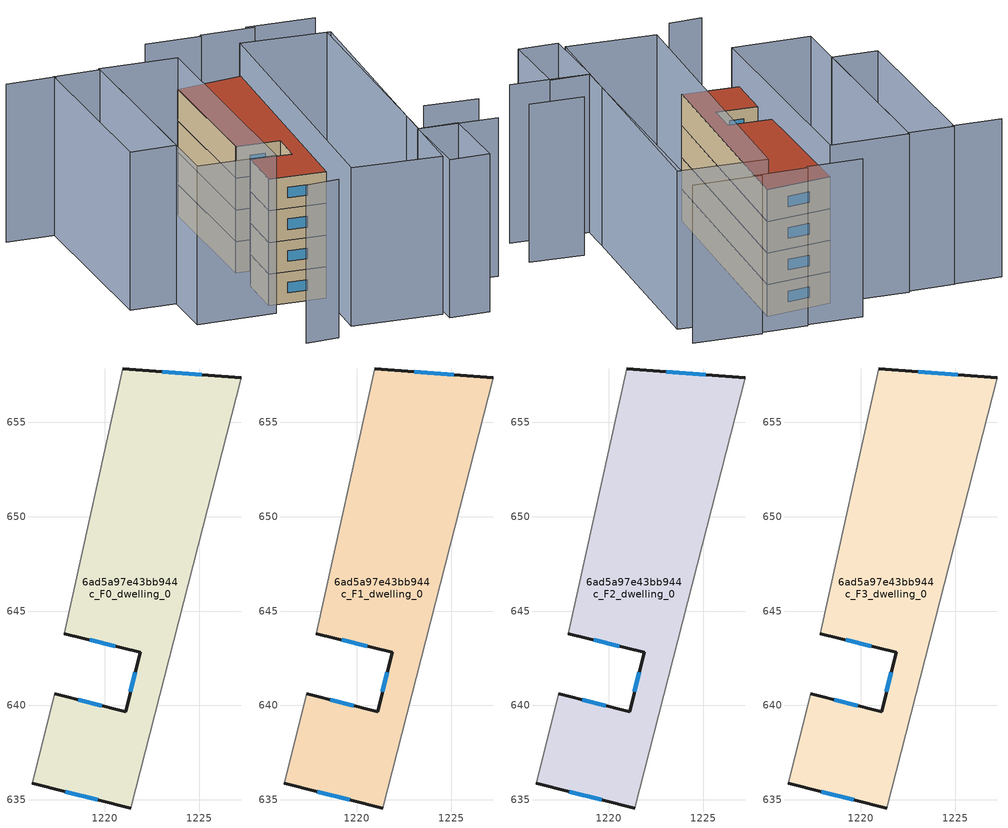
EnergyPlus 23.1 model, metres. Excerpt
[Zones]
6ad5a97e43bb944c_F0_dwelling_0
 floor ground (EU_floor_Construction): 1227.23,657.35 1221.39,634.57 1216.18,635.87 1217.36,640.61 1221.11,639.67 1221.9,642.81 1217.88,643.8 1220.96,657.81 z0
 wall outside (EU_wall_Construction): 1216.18,635.87 1221.39,634.57 / 1217.88,643.8 1221.9,642.81 1221.11,639.67 1217.36,640.61 / 1227.23,657.35 1220.96,657.81 z0:3
 wall adiabatic (EU_wall_Construction): 1217.36,640.61 1216.18,635.87 / 1220.96,657.81 1217.88,643.8 / 1221.39,634.57 1227.23,657.35 z0:3
 window (EU_Window_Construction): 1217.91,635.44 1219.65,635.01 / 1219.86,639.99 1218.61,640.3 / 1221.63,641.77 1221.37,640.72 / 1219.22,643.47 1220.56,643.14 / 1225.14,657.51 1223.05,657.66 z1:2
6ad5a97e43bb944c_F1_dwelling_0
 floor to 6ad5a97e43bb944c_F0_dwelling_0 (EU_floor_Construction): 1227.23,657.35 1221.39,634.57 1216.18,635.87 1217.36,640.61 1221.11,639.67 1221.9,642.81 1217.88,643.8 1220.96,657.81 z3
 wall outside (EU_wall_Construction): 1216.18,635.87 1221.39,634.57 / 1217.88,643.8 1221.9,642.81 1221.11,639.67 1217.36,640.61 / 1227.23,657.35 1220.96,657.81 z3:6
 wall adiabatic (EU_wall_Construction): 1217.36,640.61 1216.18,635.87 / 1220.96,657.81 1217.88,643.8 / 1221.39,634.57 1227.23,657.35 z3:6
 window (EU_Window_Construction): 1217.91,635.44 1219.65,635.01 / 1219.86,639.99 1218.61,640.3 / 1221.63,641.77 1221.37,640.72 / 1219.22,643.47 1220.56,643.14 / 1225.14,657.51 1223.05,657.66 z4:5
6ad5a97e43bb944c_F2_dwelling_0
 floor to 6ad5a97e43bb944c_F1_dwelling_0 (EU_floor_Construction): 1227.23,657.35 1221.39,634.57 1216.18,635.87 1217.36,640.61 1221.11,639.67 1221.9,642.81 1217.88,643.8 1220.96,657.81 z6
 wall outside (EU_wall_Construction): 1216.18,635.87 1221.39,634.57 / 1217.88,643.8 1221.9,642.81 1221.11,639.67 1217.36,640.61 / 1227.23,657.35 1220.96,657.81 z6:9
 wall adiabatic (EU_wall_Construction): 1217.36,640.61 1216.18,635.87 / 1220.96,657.81 1217.88,643.8 / 1221.39,634.57 1227.23,657.35 z6:9
 window (EU_Window_Construction): 1217.91,635.44 1219.65,635.01 / 1219.86,639.99 1218.61,640.3 / 1221.63,641.77 1221.37,640.72 / 1219.22,643.47 1220.56,643.14 / 1225.14,657.51 1223.05,657.66 z7:8
6ad5a97e43bb944c_F3_dwelling_0
 floor to 6ad5a97e43bb944c_F2_dwelling_0 (EU_floor_Construction): 1227.23,657.35 1221.39,634.57 1216.18,635.87 1217.36,640.61 1221.11,639.67 1221.9,642.81 1217.88,643.8 1220.96,657.81 z9
 wall outside (EU_wall_Construction): 1216.18,635.87 1221.39,634.57 / 1217.88,643.8 1221.9,642.81 1221.11,639.67 1217.36,640.61 / 1227.23,657.35 1220.96,657.81 z9:12
 wall adiabatic (EU_wall_Construction): 1217.36,640.61 1216.18,635.87 / 1220.96,657.81 1217.88,643.8 / 1221.39,634.57 1227.23,657.35 z9:12
 window (EU_Window_Construction): 1217.91,635.44 1219.65,635.01 / 1219.86,639.99 1218.61,640.3 / 1221.63,641.77 1221.37,640.72 / 1219.22,643.47 1220.56,643.14 / 1225.14,657.51 1223.05,657.66 z10:11
 roof outside (EU_roof_Construction): 1221.39,634.57 1227.23,657.35 1220.96,657.81 1217.88,643.8 1221.9,642.81 1221.11,639.67 1217.36,640.61 1216.18,635.87 z12
shading: 1214.22,626.78 1217.32,626.32 / 1232.88,636.58 1237.89,635.36 / 1204.93,660.86 1209.52,659.87 / 1236.85,630.69 1229.64,632.4 / 1229.64,632.4 1235.15,655.63 / 1230.49,660.06 1225.45,661.09 / 1236.12,658.97 1229.79,660.42 / 1225.4,660.88 1220.25,661.95 / 1228.02,624.87 1229.59,632.43 / 1229.59,632.43 1233.27,631.66 / 1233.27,631.66 1231.7,624.11 / 1231.7,624.11 1228.02,624.87 / 1208.54,635.63 1213.68,659.39 / 1213.68,659.39 1220.96,657.81 / 1220.96,657.81 1215.81,634.05 / 1215.81,634.05 1208.54,635.63 / 1219.69,627.95 1227.29,657.59 / 1227.29,657.59 1235.5,655.49 / 1235.5,655.49 1227.9,625.85 / 1227.9,625.85 1219.69,627.95 / 1213.63,659.13 1209.65,640.74 / 1209.65,640.74 1205.43,641.65 / 1205.43,641.65 1209.41,660.05 / 1209.41,660.05 1213.63,659.13 z0:15
[Building]
EU S2 Campaign: North Axis=0; Terrain=City; Solar Distribution=FullExterior
[Site:Location]
Bologna: Latitude=44.5; Longitude=11.25; Time Zone=1; Elevation=37
[SizingPeriod:WeatherFileDays]
AnnualSizingPeriod: Begin Month=1; Begin Day of Month=1; End Month=12; End Day of Month=31; Day of Week for Start Day=Monday; Use Weather File Daylight Saving Period=No; Use Weather File Rain and Snow Indicators=No
[MATERIAL]
EU_InternalMass_Material: Roughness=MediumRough; Thickness=0.1; Conductivity=1; Density=1800; Specific Heat=900; Thermal Absorptance=0.9; Solar Absorptance=0.7; Visible Absorptance=0.7
[MATERIAL:NOMASS] Roughness=MediumRough; Thermal Absorptance=0.9; Solar Absorptance=0.7; Visible Absorptance=0.7
Name | Thermal Resistance
EU_wall_NoMass | 0.937881
EU_roof_NoMass | 0.548572
EU_floor_NoMass | 0.71348
[WINDOWMATERIAL:SIMPLEGLAZINGSYSTEM]
EU_Window_SimpleGlazing: UFactor=4.25633; Solar Heat Gain Coefficient=0.85; Visible Transmittance=0.85
[CONSTRUCTION]
EU_wall_Construction: EU_wall_NoMass
EU_roof_Construction: EU_roof_NoMass
EU_floor_Construction: EU_floor_NoMass
EU_Window_Construction: EU_Window_SimpleGlazing
EU_InternalMass_Construction: EU_InternalMass_Material
[ZONE] Type=1; Multiplier=1; Ceiling Height=autocalculate; Volume=359.229; Floor Area=autocalculate; Part of Total Floor Area=Yes
6ad5a97e43bb944c_F0_dwelling_0; 6ad5a97e43bb944c_F1_dwelling_0; 6ad5a97e43bb944c_F2_dwelling_0; 6ad5a97e43bb944c_F3_dwelling_0
[INTERNALMASS] Construction=EU_InternalMass_Construction; Surface Area=119.743
Name | Zone or ZoneList
6ad5a97e43bb944c_F0_dwelling_0_EU_InternalMass | 6ad5a97e43bb944c_F0_dwelling_0
6ad5a97e43bb944c_F1_dwelling_0_EU_InternalMass | 6ad5a97e43bb944c_F1_dwelling_0
6ad5a97e43bb944c_F2_dwelling_0_EU_InternalMass | 6ad5a97e43bb944c_F2_dwelling_0
6ad5a97e43bb944c_F3_dwelling_0_EU_InternalMass | 6ad5a97e43bb944c_F3_dwelling_0
[OTHEREQUIPMENT] Fuel Type=Electricity; Design Level Calculation Method=Watts/Area; Power per Zone Floor Area=1; Fraction Latent=0; Fraction Radiant=0; Fraction Lost=0; Carbon Dioxide Generation Rate=0; EndUse Subcategory=EU_Step8_InternalGains
Name | Zone or ZoneList or Space or SpaceList | Schedule
EU_Step8_InternalGain_6ad5a97e43bb944c_F0_dwelling_0_f000 | 6ad5a97e43bb944c_F0_dwelling_0 | EU_Step8_GainSchedule_6ad5a97e43bb944c_F0_dwelling_0_f000
EU_Step8_InternalGain_6ad5a97e43bb944c_F1_dwelling_0_f000 | 6ad5a97e43bb944c_F1_dwelling_0 | EU_Step8_GainSchedule_6ad5a97e43bb944c_F1_dwelling_0_f000
EU_Step8_InternalGain_6ad5a97e43bb944c_F2_dwelling_0_f000 | 6ad5a97e43bb944c_F2_dwelling_0 | EU_Step8_GainSchedule_6ad5a97e43bb944c_F2_dwelling_0_f000
EU_Step8_InternalGain_6ad5a97e43bb944c_F3_dwelling_0_f000 | 6ad5a97e43bb944c_F3_dwelling_0 | EU_Step8_GainSchedule_6ad5a97e43bb944c_F3_dwelling_0_f000
[ZONEVENTILATION:DESIGNFLOWRATE] Schedule=EU_AlwaysOn; Design Flow Rate Calculation Method=AirChanges/Hour; Air Changes per Hour=0.687892; Ventilation Type=Natural; Fan Pressure Rise=0; Fan Total Efficiency=1; Constant Term Coefficient=1; Temperature Term Coefficient=0; Velocity Term Coefficient=0; Velocity Squared Term Coefficient=0; Minimum Indoor Temperature=-100; Maximum Indoor Temperature=100; Delta Temperature=-100; Minimum Outdoor Temperature=-100; Maximum Outdoor Temperature=100; Maximum Wind Speed=40
Name | Zone or ZoneList or Space or SpaceList
EU_ConstantAir_6ad5a97e43bb944c_F0_dwelling_0 | 6ad5a97e43bb944c_F0_dwelling_0
EU_ConstantAir_6ad5a97e43bb944c_F1_dwelling_0 | 6ad5a97e43bb944c_F1_dwelling_0
EU_ConstantAir_6ad5a97e43bb944c_F2_dwelling_0 | 6ad5a97e43bb944c_F2_dwelling_0
EU_ConstantAir_6ad5a97e43bb944c_F3_dwelling_0 | 6ad5a97e43bb944c_F3_dwelling_0
[HVACTEMPLATE:THERMOSTAT] Constant Heating Setpoint=20; Constant Cooling Setpoint=50
EU_HeatOnly_6ad5a97e43bb944c_F0_dwelling_0; EU_HeatOnly_6ad5a97e43bb944c_F1_dwelling_0; EU_HeatOnly_6ad5a97e43bb944c_F2_dwelling_0; EU_HeatOnly_6ad5a97e43bb944c_F3_dwelling_0
[HVACTEMPLATE:ZONE:IDEALLOADSAIRSYSTEM] System Availability Schedule=EU_AlwaysOn; Maximum Heating Supply Air Temperature=50; Minimum Cooling Supply Air Temperature=13; Maximum Heating Supply Air Humidity Ratio=0.0156; Minimum Cooling Supply Air Humidity Ratio=0.0077; Heating Limit=NoLimit; Cooling Limit=NoLimit; Heating Availability Schedule=EU_AlwaysOn; Cooling Availability Schedule=EU_CoolingOff; Dehumidification Control Type=ConstantSensibleHeatRatio; Cooling Sensible Heat Ratio=0.7; Dehumidification Setpoint=60; Humidification Control Type=None; Humidification Setpoint=30; Outdoor Air Method=None; Outdoor Air Flow Rate per Person=0.00944; Outdoor Air Flow Rate per Zone Floor Area=0; Outdoor Air Flow Rate per Zone=0; Demand Controlled Ventilation Type=None; Outdoor Air Economizer Type=NoEconomizer; Heat Recovery Type=None; Sensible Heat Recovery Effectiveness=0.7; Latent Heat Recovery Effectiveness=0.65
Name | Template Thermostat
6ad5a97e43bb944c_F0_dwelling_0 | EU_HeatOnly_6ad5a97e43bb944c_F0_dwelling_0
6ad5a97e43bb944c_F1_dwelling_0 | EU_HeatOnly_6ad5a97e43bb944c_F1_dwelling_0
6ad5a97e43bb944c_F2_dwelling_0 | EU_HeatOnly_6ad5a97e43bb944c_F2_dwelling_0
6ad5a97e43bb944c_F3_dwelling_0 | EU_HeatOnly_6ad5a97e43bb944c_F3_dwelling_0
[SIZING:ZONE] Zone Cooling Design Supply Air Temperature Input Method=SupplyAirTemperature; Zone Cooling Design Supply Air Temperature=13; Zone Heating Design Supply Air Temperature Input Method=SupplyAirTemperature; Zone Heating Design Supply Air Temperature=50; Zone Cooling Design Supply Air Humidity Ratio=0.008; Zone Heating Design Supply Air Humidity Ratio=0.008; Cooling Design Air Flow Method=DesignDay; Cooling Design Air Flow Rate=0; Cooling Minimum Air Flow per Zone Floor Area=0.000762; Cooling Minimum Air Flow=0; Cooling Minimum Air Flow Fraction=0.2; Heating Design Air Flow Method=DesignDay; Heating Design Air Flow Rate=0; Heating Maximum Air Flow per Zone Floor Area=0.002032; Heating Maximum Air Flow=0.141576; Heating Maximum Air Flow Fraction=0.3; Account for Dedicated Outdoor Air System=No; Dedicated Outdoor Air System Control Strategy=NeutralSupplyAir; Dedicated Outdoor Air Low Setpoint Temperature for Design=autosize; Dedicated Outdoor Air High Setpoint Temperature for Design=autosize; Zone Load Sizing Method=Sensible Load Only No Latent Load; Zone Latent Cooling Design Supply Air Humidity Ratio Input Method=HumidityRatioDifference; Zone Cooling Design Supply Air Humidity Ratio Difference=0.005; Zone Latent Heating Design Supply Air Humidity Ratio Input Method=HumidityRatioDifference; Zone Humidification Design Supply Air Humidity Ratio Difference=0.005
6ad5a97e43bb944c_F0_dwelling_0; 6ad5a97e43bb944c_F1_dwelling_0; 6ad5a97e43bb944c_F2_dwelling_0; 6ad5a97e43bb944c_F3_dwelling_0
[SCHEDULE:CONSTANT]
Name | Hourly Value
EU_AlwaysOn | 1
EU_CoolingOff | 0
[SCHEDULE:FILE] Column Number=1; Rows to Skip at Top=0; Number of Hours of Data=8760; Column Separator=Comma; Interpolate to Timestep=No; Minutes per Item=60; Adjust Schedule for Daylight Savings=Yes
Name | File
EU_Step8_GainSchedule_6ad5a97e43bb944c_F0_dwelling_0_f000 | ../../schedules/6ad5a97e43bb944c/6ad5a97e43bb944c_F0_dwelling_0_f000_gain.csv
EU_Step8_GainSchedule_6ad5a97e43bb944c_F1_dwelling_0_f000 | ../../schedules/6ad5a97e43bb944c/6ad5a97e43bb944c_F1_dwelling_0_f000_gain.csv
EU_Step8_GainSchedule_6ad5a97e43bb944c_F2_dwelling_0_f000 | ../../schedules/6ad5a97e43bb944c/6ad5a97e43bb944c_F2_dwelling_0_f000_gain.csv
EU_Step8_GainSchedule_6ad5a97e43bb944c_F3_dwelling_0_f000 | ../../schedules/6ad5a97e43bb944c/6ad5a97e43bb944c_F3_dwelling_0_f000_gain.csv
